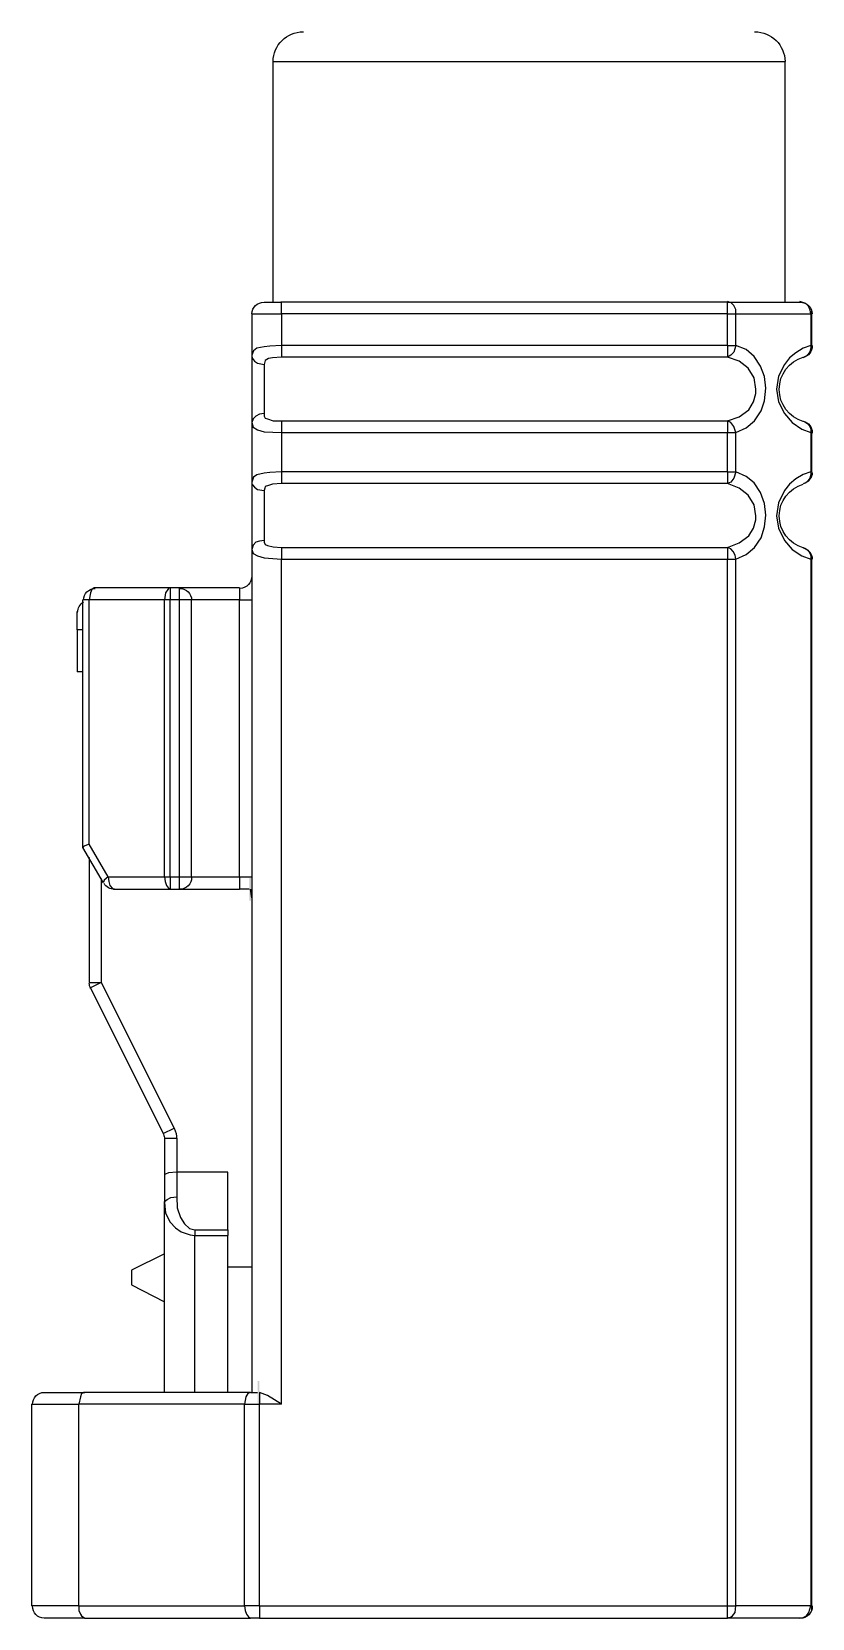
# Model space of a CAD drawing. Header units: inches. Extents: x 47316 to 59086, y 3141 to 11743.
# Drawn here: x 54469.98 to 54482.04, y 8519.6 to 8544.11 of the extents above; entities that cross this region are included whole.
import ezdxf

# ---------------------------------------------------------------- set-up
doc = ezdxf.new("R2010")
doc.units = ezdxf.units.IN
doc.header["$MEASUREMENT"] = 0
doc.layers.add('___SHELL', color=7, linetype='Continuous')

msp = doc.modelspace()

# ---------------------------------------------------------------- hatches: boundary and pattern name
at = {"layer": '___SHELL', "lineweight": -2}
h = msp.add_hatch(color=0, dxfattribs=at)
h.dxf.hatch_style = 2
h.paths.add_polyline_path([(54482.034, 8539.685), (54482.034, 8539.815), (54482.024, 8539.815), (54482.024, 8539.685)])
h = msp.add_hatch(color=0, dxfattribs=at)
h.dxf.hatch_style = 2
h.paths.add_polyline_path([(54482.034, 8539.195), (54482.034, 8539.325), (54482.024, 8539.325), (54482.024, 8539.195)])
h = msp.add_hatch(color=0, dxfattribs=at)
h.dxf.hatch_style = 2
h.paths.add_polyline_path([(54482.034, 8537.854), (54482.034, 8537.984), (54482.024, 8537.984), (54482.024, 8537.854)])
h = msp.add_hatch(color=0, dxfattribs=at)
h.dxf.hatch_style = 2
h.paths.add_polyline_path([(54482.034, 8537.245), (54482.034, 8537.375), (54482.024, 8537.375), (54482.024, 8537.245)])
h = msp.add_hatch(color=0, dxfattribs=at)
h.dxf.hatch_style = 2
h.paths.add_polyline_path([(54482.034, 8535.893), (54482.034, 8536.023), (54482.024, 8536.023), (54482.024, 8535.893)])
h = msp.add_hatch(color=0, dxfattribs=at)
h.dxf.hatch_style = 2
h.paths.add_polyline_path([(54473.374, 8530.685), (54473.374, 8531.035), (54473.345, 8531.035), (54473.345, 8530.685)])
h = msp.add_hatch(color=0, dxfattribs=at)
h.dxf.hatch_style = 2
h.paths.add_polyline_path([(54473.504, 8522.914), (54473.504, 8523.264), (54473.475, 8523.264), (54473.475, 8522.914)])
h = msp.add_hatch(color=0, dxfattribs=at)
h.dxf.hatch_style = 2
h.paths.add_polyline_path([(54482.024, 8519.855), (54482.024, 8519.725), (54482.034, 8519.725), (54482.034, 8519.855)])

# ---------------------------------------------------------------- linework, layer by layer
at = {"layer": '___SHELL', "color": 0, "lineweight": -2}
for p, q in [((54473.716, 8543.647), (54477.666, 8543.647)), ((54473.716, 8539.93), (54473.716, 8543.647)), ((54477.666, 8543.647), (54477.713, 8543.647)), ((54477.713, 8543.647), (54481.624, 8543.647)), ((54481.624, 8539.93), (54481.624, 8543.647)), ((54473.385, 8539.75), (54473.385, 8539.109)), ((54473.385, 8539.75), (54473.845, 8539.75)), ((54473.575, 8539.93), (54473.845, 8539.93)), ((54473.716, 8539.93), (54473.755, 8539.93)), ((54473.845, 8539.75), (54473.845, 8539.94)), ((54480.735, 8539.93), (54473.845, 8539.93)), ((54480.735, 8539.75), (54473.845, 8539.75)), ((54473.845, 8539.75), (54473.845, 8539.26)), ((54480.793, 8539.919), (54480.735, 8539.94)), ((54480.735, 8539.75), (54480.735, 8539.94)), ((54480.735, 8539.93), (54481.854, 8539.93)), ((54480.735, 8539.26), (54480.735, 8539.75)), ((54480.735, 8539.75), (54480.865, 8539.75)), ((54480.833, 8539.879), (54480.793, 8539.919)), ((54480.865, 8539.819), (54480.833, 8539.879)), ((54480.865, 8539.75), (54480.865, 8539.819)), ((54480.865, 8539.26), (54480.865, 8539.75)), ((54480.865, 8539.75), (54482.024, 8539.75)), ((54481.944, 8539.908), (54481.854, 8539.94)), ((54481.984, 8539.869), (54481.944, 8539.908)), ((54482.013, 8539.808), (54481.984, 8539.869)), ((54482.024, 8539.75), (54482.013, 8539.808)), ((54482.024, 8539.75), (54482.024, 8539.26)), ((54482.034, 8539.75), (54482.034, 8539.26)), ((54473.464, 8539.218), (54473.414, 8539.178)), ((54473.575, 8539.239), (54473.464, 8539.218)), ((54473.665, 8539.25), (54473.575, 8539.239)), ((54473.845, 8539.26), (54473.665, 8539.25)), ((54480.735, 8539.26), (54473.845, 8539.26)), ((54473.845, 8539.26), (54473.845, 8539.078)), ((54480.735, 8539.26), (54480.865, 8539.26)), ((54480.735, 8539.26), (54480.735, 8539.078)), ((54480.865, 8539.26), (54480.833, 8539.16)), ((54481.023, 8539.199), (54480.865, 8539.26)), ((54481.904, 8539.218), (54481.793, 8539.149)), ((54482.024, 8539.26), (54481.904, 8539.218)), ((54473.414, 8539.178), (54473.385, 8539.109)), ((54473.385, 8539.109), (54473.385, 8538.07)), ((54473.385, 8539.109), (54473.385, 8539.088)), ((54473.385, 8539.088), (54473.395, 8539.059)), ((54473.395, 8539.059), (54473.425, 8539.019)), ((54473.425, 8539.019), (54473.475, 8538.988)), ((54473.475, 8538.988), (54473.575, 8538.969)), ((54473.586, 8539.009), (54473.575, 8538.969)), ((54473.575, 8538.969), (54473.575, 8538.588)), ((54473.594, 8539.03), (54473.586, 8539.009)), ((54473.644, 8539.059), (54473.594, 8539.03)), ((54473.705, 8539.07), (54473.644, 8539.059)), ((54473.845, 8539.078), (54473.705, 8539.07)), ((54480.735, 8539.078), (54473.845, 8539.078)), ((54480.785, 8539.109), (54480.735, 8539.078)), ((54480.915, 8539.019), (54480.735, 8539.078)), ((54480.833, 8539.16), (54480.785, 8539.109)), ((54481.055, 8538.908), (54480.915, 8539.019)), ((54481.145, 8539.088), (54481.023, 8539.199)), ((54481.243, 8538.94), (54481.145, 8539.088)), ((54481.613, 8538.969), (54481.523, 8538.789)), ((54481.695, 8539.07), (54481.613, 8538.969)), ((54481.793, 8539.149), (54481.695, 8539.07)), ((54481.145, 8538.76), (54481.055, 8538.908)), ((54481.174, 8538.588), (54481.145, 8538.76)), ((54481.304, 8538.779), (54481.243, 8538.94)), ((54481.325, 8538.599), (54481.304, 8538.779)), ((54481.523, 8538.789), (54481.494, 8538.588)), ((54473.575, 8538.588), (54473.575, 8538.21)), ((54481.135, 8538.39), (54481.174, 8538.519)), ((54481.174, 8538.519), (54481.174, 8538.588)), ((54481.304, 8538.408), (54481.325, 8538.599)), ((54481.494, 8538.588), (54481.523, 8538.39)), ((54480.915, 8538.16), (54481.063, 8538.268)), ((54481.063, 8538.268), (54481.135, 8538.39)), ((54481.153, 8538.099), (54481.254, 8538.25)), ((54481.254, 8538.25), (54481.304, 8538.408)), ((54481.523, 8538.39), (54481.613, 8538.21)), ((54473.406, 8538.128), (54473.385, 8538.07)), ((54473.385, 8538.07), (54473.385, 8537.149)), ((54473.385, 8538.07), (54473.406, 8537.998)), ((54473.446, 8538.17), (54473.406, 8538.128)), ((54473.406, 8537.998), (54473.475, 8537.959)), ((54473.504, 8538.199), (54473.446, 8538.17)), ((54473.575, 8538.21), (54473.504, 8538.199)), ((54473.575, 8538.21), (54473.575, 8538.17)), ((54473.575, 8538.17), (54473.594, 8538.138)), ((54473.594, 8538.138), (54473.626, 8538.128)), ((54473.626, 8538.128), (54473.716, 8538.099)), ((54473.716, 8538.099), (54473.845, 8538.099)), ((54473.845, 8538.099), (54480.735, 8538.099)), ((54473.845, 8538.099), (54473.845, 8537.919)), ((54480.735, 8538.099), (54480.915, 8538.16)), ((54480.785, 8538.07), (54480.735, 8538.099)), ((54480.735, 8538.099), (54480.735, 8537.919)), ((54480.833, 8538.009), (54480.785, 8538.07)), ((54480.865, 8537.919), (54480.833, 8538.009)), ((54480.865, 8537.919), (54481.023, 8537.99)), ((54481.023, 8537.99), (54481.153, 8538.099)), ((54481.613, 8538.21), (54481.735, 8538.07)), ((54481.735, 8538.07), (54481.883, 8537.969)), ((54473.475, 8537.959), (54473.575, 8537.929)), ((54473.575, 8537.929), (54473.845, 8537.919)), ((54473.845, 8537.919), (54473.845, 8537.31)), ((54473.845, 8537.919), (54480.735, 8537.919)), ((54480.735, 8537.31), (54480.735, 8537.919)), ((54480.735, 8537.919), (54480.865, 8537.919)), ((54480.865, 8537.31), (54480.865, 8537.919)), ((54481.883, 8537.969), (54482.024, 8537.919)), ((54482.024, 8537.919), (54482.024, 8537.31)), ((54482.034, 8537.919), (54482.034, 8537.31)), ((54473.464, 8537.26), (54473.414, 8537.228)), ((54473.575, 8537.289), (54473.464, 8537.26)), ((54473.665, 8537.3), (54473.575, 8537.289)), ((54473.845, 8537.31), (54473.665, 8537.3)), ((54480.735, 8537.31), (54473.845, 8537.31)), ((54473.845, 8537.31), (54473.845, 8537.128)), ((54480.735, 8537.31), (54480.865, 8537.31)), ((54480.735, 8537.31), (54480.735, 8537.128)), ((54480.865, 8537.31), (54480.833, 8537.21)), ((54481.023, 8537.239), (54480.865, 8537.31)), ((54481.904, 8537.268), (54481.793, 8537.199)), ((54482.024, 8537.31), (54481.904, 8537.268)), ((54473.414, 8537.228), (54473.385, 8537.149)), ((54473.385, 8537.149), (54473.385, 8536.109)), ((54473.385, 8537.149), (54473.385, 8537.128)), ((54473.385, 8537.128), (54473.395, 8537.109)), ((54473.395, 8537.109), (54473.425, 8537.07)), ((54473.425, 8537.07), (54473.475, 8537.038)), ((54473.475, 8537.038), (54473.575, 8537.019)), ((54473.586, 8537.059), (54473.575, 8537.019)), ((54473.575, 8537.019), (54473.575, 8536.63)), ((54473.594, 8537.08), (54473.586, 8537.059)), ((54473.644, 8537.099), (54473.594, 8537.08)), ((54473.705, 8537.12), (54473.644, 8537.099)), ((54473.845, 8537.128), (54473.705, 8537.12)), ((54480.735, 8537.128), (54473.845, 8537.128)), ((54480.785, 8537.149), (54480.735, 8537.128)), ((54480.915, 8537.059), (54480.735, 8537.128)), ((54480.833, 8537.21), (54480.785, 8537.149)), ((54481.055, 8536.948), (54480.915, 8537.059)), ((54481.145, 8537.138), (54481.023, 8537.239)), ((54481.243, 8536.99), (54481.145, 8537.138)), ((54481.613, 8537.019), (54481.523, 8536.829)), ((54481.695, 8537.12), (54481.613, 8537.019)), ((54481.793, 8537.199), (54481.695, 8537.12)), ((54481.145, 8536.8), (54481.055, 8536.948)), ((54481.174, 8536.63), (54481.145, 8536.8)), ((54481.304, 8536.818), (54481.243, 8536.99)), ((54481.325, 8536.638), (54481.304, 8536.818)), ((54481.523, 8536.829), (54481.494, 8536.63)), ((54473.575, 8536.63), (54473.575, 8536.249)), ((54481.135, 8536.44), (54481.174, 8536.569)), ((54481.174, 8536.569), (54481.174, 8536.63)), ((54481.304, 8536.458), (54481.325, 8536.638)), ((54481.494, 8536.63), (54481.523, 8536.44)), ((54480.915, 8536.21), (54481.063, 8536.318)), ((54481.063, 8536.318), (54481.135, 8536.44)), ((54481.153, 8536.138), (54481.254, 8536.289)), ((54481.254, 8536.289), (54481.304, 8536.458)), ((54481.523, 8536.44), (54481.613, 8536.249)), ((54473.406, 8536.178), (54473.385, 8536.109)), ((54473.385, 8536.109), (54473.385, 8523.089)), ((54473.385, 8536.109), (54473.406, 8536.048)), ((54473.446, 8536.22), (54473.406, 8536.178)), ((54473.406, 8536.048), (54473.475, 8536.009)), ((54473.504, 8536.239), (54473.446, 8536.22)), ((54473.575, 8536.249), (54473.504, 8536.239)), ((54473.575, 8536.249), (54473.575, 8536.22)), ((54473.575, 8536.22), (54473.594, 8536.188)), ((54473.594, 8536.188), (54473.626, 8536.17)), ((54473.626, 8536.17), (54473.716, 8536.149)), ((54473.716, 8536.149), (54473.845, 8536.138)), ((54473.845, 8536.138), (54473.845, 8535.958)), ((54473.845, 8536.138), (54480.735, 8536.138)), ((54480.735, 8536.138), (54480.915, 8536.21)), ((54480.735, 8536.138), (54480.735, 8535.958)), ((54480.785, 8536.12), (54480.735, 8536.138)), ((54480.825, 8536.08), (54480.785, 8536.12)), ((54480.854, 8536.019), (54480.825, 8536.08)), ((54480.865, 8535.958), (54481.023, 8536.03)), ((54481.023, 8536.03), (54481.153, 8536.138)), ((54481.613, 8536.249), (54481.735, 8536.109)), ((54481.735, 8536.109), (54481.883, 8536.009)), ((54473.475, 8536.009), (54473.575, 8535.979)), ((54473.575, 8535.979), (54473.845, 8535.958)), ((54473.845, 8522.909), (54473.845, 8535.958)), ((54473.845, 8535.958), (54480.735, 8535.958)), ((54480.735, 8519.79), (54480.735, 8535.958)), ((54480.735, 8535.958), (54480.865, 8535.958)), ((54480.865, 8535.958), (54480.854, 8536.019)), ((54480.865, 8519.79), (54480.865, 8535.958)), ((54481.883, 8536.009), (54482.024, 8535.958)), ((54482.024, 8535.958), (54482.024, 8519.79)), ((54482.034, 8535.958), (54482.034, 8519.79)), ((54470.776, 8531.508), (54470.776, 8535.329)), ((54470.816, 8535.329), (54470.776, 8535.329)), ((54470.874, 8535.329), (54470.816, 8535.329)), ((54470.895, 8535.44), (54470.874, 8535.329)), ((54470.874, 8531.558), (54470.874, 8535.329)), ((54472.035, 8535.329), (54470.874, 8535.329)), ((54470.916, 8535.49), (54470.895, 8535.44)), ((54470.935, 8535.509), (54470.916, 8535.49)), ((54470.945, 8535.519), (54470.935, 8535.509)), ((54470.964, 8535.519), (54470.945, 8535.519)), ((54472.125, 8535.519), (54470.964, 8535.519)), ((54472.054, 8535.44), (54472.035, 8535.329)), ((54472.035, 8531.05), (54472.035, 8535.329)), ((54472.096, 8535.329), (54472.035, 8535.329)), ((54472.086, 8535.49), (54472.054, 8535.44)), ((54472.096, 8535.509), (54472.086, 8535.49)), ((54472.115, 8535.519), (54472.096, 8535.509)), ((54472.125, 8535.329), (54472.096, 8535.329)), ((54472.125, 8535.519), (54472.115, 8535.519)), ((54472.266, 8535.519), (54472.125, 8535.519)), ((54472.125, 8535.519), (54472.125, 8535.329)), ((54472.125, 8531.05), (54472.125, 8535.329)), ((54472.266, 8535.329), (54472.125, 8535.329)), ((54473.194, 8535.519), (54472.266, 8535.519)), ((54472.266, 8535.329), (54472.266, 8535.519)), ((54472.266, 8531.05), (54472.266, 8535.329)), ((54472.456, 8535.329), (54472.266, 8535.329)), ((54472.456, 8531.05), (54472.456, 8535.329)), ((54473.194, 8535.329), (54472.456, 8535.329)), ((54473.194, 8535.519), (54473.194, 8535.329)), ((54473.194, 8535.329), (54473.385, 8535.329)), ((54473.194, 8531.05), (54473.194, 8535.329)), ((54470.686, 8534.868), (54470.686, 8535.149)), ((54470.686, 8534.868), (54470.686, 8534.22)), ((54470.776, 8534.868), (54470.686, 8534.868)), ((54470.776, 8534.22), (54470.686, 8534.22)), ((54470.784, 8531.519), (54470.776, 8531.508)), ((54471.096, 8530.96), (54470.776, 8531.508)), ((54470.805, 8531.529), (54470.784, 8531.519)), ((54470.874, 8531.558), (54470.805, 8531.529)), ((54471.165, 8531.05), (54470.874, 8531.558)), ((54470.874, 8531.349), (54470.874, 8529.42)), ((54471.056, 8531.029), (54471.056, 8529.42)), ((54471.104, 8531), (54471.096, 8530.968)), ((54471.165, 8531.05), (54471.104, 8531)), ((54471.165, 8531.05), (54471.176, 8530.979)), ((54471.165, 8531.05), (54472.035, 8531.05)), ((54471.176, 8530.979), (54471.194, 8530.918)), ((54471.194, 8530.918), (54471.226, 8530.878)), ((54471.226, 8530.878), (54471.255, 8530.86)), ((54472.035, 8531.05), (54472.046, 8530.979)), ((54472.035, 8531.05), (54472.125, 8531.05)), ((54472.046, 8530.979), (54472.065, 8530.918)), ((54472.065, 8530.918), (54472.096, 8530.878)), ((54472.096, 8530.878), (54472.125, 8530.86)), ((54472.125, 8531.05), (54472.266, 8531.05)), ((54472.125, 8531.05), (54472.125, 8530.86)), ((54472.266, 8530.86), (54472.266, 8531.05)), ((54472.266, 8531.05), (54472.456, 8531.05)), ((54472.456, 8531.05), (54473.194, 8531.05)), ((54473.194, 8531.05), (54473.194, 8530.918)), ((54473.194, 8531.05), (54473.385, 8531.05)), ((54473.194, 8530.918), (54473.194, 8530.86)), ((54471.255, 8530.86), (54472.125, 8530.86)), ((54472.125, 8530.86), (54472.266, 8530.86)), ((54472.266, 8530.86), (54473.194, 8530.86)), ((54473.345, 8530.86), (54473.194, 8530.86)), ((54473.385, 8530.73), (54473.364, 8530.86)), ((54473.374, 8530.828), (54473.374, 8530.86)), ((54473.385, 8530.73), (54473.374, 8530.828)), ((54470.874, 8529.42), (54471.056, 8529.42)), ((54471.056, 8529.42), (54470.895, 8529.338)), ((54471.056, 8529.42), (54472.186, 8527.169)), ((54470.895, 8529.338), (54472.014, 8527.089)), ((54472.014, 8527.089), (54472.186, 8527.169)), ((54472.226, 8527.01), (54472.035, 8527.01)), ((54472.035, 8527.01), (54472.035, 8526.439)), ((54472.226, 8527.01), (54472.226, 8526.489)), ((54472.096, 8526.478), (54472.054, 8526.46)), ((54472.226, 8526.489), (54472.096, 8526.478)), ((54473.014, 8526.489), (54472.226, 8526.489)), ((54472.226, 8526.489), (54472.226, 8526.111)), ((54473.014, 8525.6), (54473.014, 8526.489)), ((54472.054, 8526.46), (54472.035, 8526.449)), ((54472.035, 8526.449), (54472.035, 8526.439)), ((54472.035, 8526.439), (54472.035, 8526.021)), ((54472.035, 8526.039), (54472.075, 8526.068)), ((54472.035, 8526.021), (54472.035, 8526.039)), ((54472.035, 8523.089), (54472.035, 8526.021)), ((54472.035, 8526.021), (54472.054, 8525.859)), ((54472.075, 8526.068), (54472.136, 8526.1)), ((54472.136, 8526.1), (54472.226, 8526.111)), ((54472.226, 8526.111), (54472.234, 8525.938)), ((54472.054, 8525.859), (54472.125, 8525.719)), ((54472.234, 8525.938), (54472.284, 8525.79)), ((54472.284, 8525.79), (54472.345, 8525.69)), ((54472.125, 8525.719), (54472.205, 8525.629)), ((54472.205, 8525.629), (54472.295, 8525.568)), ((54472.295, 8525.568), (54472.435, 8525.52)), ((54472.345, 8525.69), (54472.424, 8525.618)), ((54472.424, 8525.618), (54472.504, 8525.6)), ((54472.435, 8525.52), (54472.504, 8525.51)), ((54472.504, 8525.6), (54473.014, 8525.6)), ((54472.504, 8525.6), (54472.504, 8525.51)), ((54472.504, 8523.089), (54472.504, 8525.51)), ((54472.504, 8525.51), (54473.014, 8525.51)), ((54473.014, 8525.6), (54473.014, 8525.51)), ((54473.014, 8523.089), (54473.014, 8525.51)), ((54472.035, 8525.229), (54471.525, 8524.978)), ((54473.014, 8525.028), (54473.385, 8525.028)), ((54471.525, 8524.978), (54471.525, 8524.751)), ((54471.525, 8524.751), (54472.035, 8524.489)), ((54470.175, 8523.089), (54470.805, 8523.089)), ((54470.755, 8523.07), (54470.736, 8523.02)), ((54470.776, 8523.078), (54470.755, 8523.07)), ((54470.784, 8523.089), (54470.776, 8523.078)), ((54470.805, 8523.089), (54470.784, 8523.089)), ((54473.364, 8523.089), (54470.805, 8523.089)), ((54473.324, 8523.07), (54473.295, 8523.02)), ((54473.335, 8523.078), (54473.324, 8523.07)), ((54473.364, 8523.089), (54473.335, 8523.078)), ((54473.364, 8523.089), (54473.475, 8523.089)), ((54473.504, 8523.089), (54473.504, 8522.909)), ((54473.626, 8523.039), (54473.504, 8523.089)), ((54473.845, 8522.909), (54473.626, 8523.039)), ((54469.985, 8519.79), (54469.985, 8522.909)), ((54469.985, 8522.909), (54470.715, 8522.909)), ((54470.736, 8523.02), (54470.715, 8522.909)), ((54470.715, 8519.79), (54470.715, 8522.909)), ((54473.274, 8522.909), (54470.715, 8522.909)), ((54473.295, 8523.02), (54473.274, 8522.909)), ((54473.274, 8519.79), (54473.274, 8522.909)), ((54473.274, 8522.909), (54473.504, 8522.909)), ((54473.504, 8519.79), (54473.504, 8522.909)), ((54473.845, 8522.909), (54473.504, 8522.909)), ((54470.715, 8519.79), (54469.985, 8519.79)), ((54470.715, 8519.79), (54470.715, 8519.721)), ((54470.715, 8519.79), (54473.274, 8519.79)), ((54470.715, 8519.721), (54470.736, 8519.66)), ((54470.736, 8519.66), (54470.755, 8519.639)), ((54470.755, 8519.639), (54470.805, 8519.599)), ((54473.274, 8519.79), (54473.284, 8519.721)), ((54473.504, 8519.79), (54473.274, 8519.79)), ((54473.284, 8519.721), (54473.305, 8519.66)), ((54473.305, 8519.66), (54473.335, 8519.62)), ((54473.335, 8519.62), (54473.364, 8519.599)), ((54473.504, 8519.79), (54473.504, 8519.599)), ((54473.504, 8519.79), (54480.735, 8519.79)), ((54480.735, 8519.599), (54480.735, 8519.79)), ((54480.735, 8519.79), (54480.865, 8519.79)), ((54480.735, 8519.599), (54480.754, 8519.61)), ((54480.754, 8519.61), (54480.775, 8519.61)), ((54480.775, 8519.61), (54480.814, 8519.639)), ((54480.814, 8519.639), (54480.854, 8519.689)), ((54480.854, 8519.689), (54480.865, 8519.79)), ((54482.024, 8519.79), (54480.865, 8519.79)), ((54481.854, 8519.599), (54481.904, 8519.61)), ((54481.904, 8519.61), (54481.955, 8519.639)), ((54481.955, 8519.639), (54481.994, 8519.689)), ((54481.994, 8519.689), (54482.024, 8519.79)), ((54470.805, 8519.599), (54470.175, 8519.599)), ((54470.805, 8519.599), (54473.364, 8519.599)), ((54473.504, 8519.599), (54473.364, 8519.599)), ((54473.504, 8519.599), (54480.735, 8519.599)), ((54481.854, 8519.599), (54480.735, 8519.599))]:
    msp.add_line(p, q, dxfattribs=at)
for points, knots in [([(54473.713, 8543.647), (54473.716, 8543.901), (54473.925, 8544.107), (54474.179, 8544.107), (54474.187, 8544.107), (54474.189, 8544.107), (54474.184, 8544.107)], [0, 0, 0, 0, 1, 1, 1, 2, 2, 2, 2]), ([(54481.153, 8544.107), (54481.148, 8544.107), (54481.15, 8544.107), (54481.158, 8544.107), (54481.412, 8544.107), (54481.621, 8543.901), (54481.624, 8543.647)], [0, 0, 0, 0, 1, 1, 1, 2, 2, 2, 2]), ([(54481.854, 8539.93), (54481.854, 8539.93), (54481.857, 8539.93), (54481.859, 8539.93), (54481.96, 8539.93), (54482.042, 8539.85), (54482.045, 8539.75)], [0, 0, 0, 0, 1, 1, 1, 2, 2, 2, 2]), ([(54482.045, 8539.26), (54482.045, 8539.26), (54482.045, 8539.258), (54482.045, 8539.255), (54482.045, 8539.17), (54481.986, 8539.096), (54481.904, 8539.075)], [0, 0, 0, 0, 1, 1, 1, 2, 2, 2, 2]), ([(54482.024, 8539.26), (54482.024, 8539.252), (54482.024, 8539.247), (54482.024, 8539.239), (54482.024, 8539.184), (54481.997, 8539.131), (54481.955, 8539.099)], [0, 0, 0, 0, 1, 1, 1, 2, 2, 2, 2]), ([(54481.904, 8538.088), (54481.685, 8538.149), (54481.534, 8538.353), (54481.534, 8538.583), (54481.534, 8538.813), (54481.685, 8539.017), (54481.904, 8539.078)], [0, 0, 0, 0, 1, 1, 1, 2, 2, 2, 2]), ([(54481.904, 8538.091), (54481.976, 8538.07), (54482.024, 8538.003), (54482.024, 8537.929), (54482.024, 8537.922), (54482.024, 8537.916), (54482.024, 8537.911)], [0, 0, 0, 0, 1, 1, 1, 2, 2, 2, 2]), ([(54482.024, 8537.3), (54482.024, 8537.297), (54482.024, 8537.292), (54482.024, 8537.289), (54482.024, 8537.234), (54481.997, 8537.181), (54481.955, 8537.149)], [0, 0, 0, 0, 1, 1, 1, 2, 2, 2, 2]), ([(54481.904, 8536.136), (54481.685, 8536.199), (54481.534, 8536.4), (54481.534, 8536.628), (54481.534, 8536.855), (54481.685, 8537.056), (54481.904, 8537.12)], [0, 0, 0, 0, 1, 1, 1, 2, 2, 2, 2]), ([(54481.904, 8536.141), (54481.976, 8536.117), (54482.024, 8536.051), (54482.024, 8535.974), (54482.024, 8535.969), (54482.024, 8535.964), (54482.024, 8535.958)], [0, 0, 0, 0, 1, 1, 1, 2, 2, 2, 2]), ([(54471.266, 8530.86), (54471.266, 8530.86), (54471.263, 8530.86), (54471.26, 8530.86), (54471.197, 8530.86), (54471.136, 8530.894), (54471.102, 8530.947)], [0, 0, 0, 0, 1, 1, 1, 2, 2, 2, 2]), ([(54472.456, 8531.05), (54472.456, 8531.05), (54472.456, 8531.048), (54472.456, 8531.045), (54472.456, 8530.944), (54472.377, 8530.862), (54472.276, 8530.86)], [0, 0, 0, 0, 1, 1, 1, 2, 2, 2, 2]), ([(54469.996, 8522.898), (54469.996, 8522.898), (54469.996, 8522.901), (54469.996, 8522.904), (54469.996, 8523.004), (54470.075, 8523.086), (54470.175, 8523.089)], [0, 0, 0, 0, 1, 1, 1, 2, 2, 2, 2]), ([(54482.045, 8519.79), (54482.045, 8519.79), (54482.045, 8519.787), (54482.045, 8519.784), (54482.045, 8519.681), (54481.963, 8519.599), (54481.859, 8519.599), (54481.857, 8519.599), (54481.854, 8519.599), (54481.854, 8519.599)], [0, 0, 0, 0, 1, 1, 1, 2, 2, 2, 3, 3, 3, 3])]:
    msp.add_open_spline(points, degree=3, knots=knots, dxfattribs=at)
for points in [[(54473.385, 8539.75), (54473.388, 8539.85), (54473.472, 8539.93), (54473.575, 8539.93)], [(54481.952, 8539.099), (54481.936, 8539.086), (54481.92, 8539.078), (54481.904, 8539.072)], [(54481.904, 8538.093), (54481.986, 8538.072), (54482.045, 8537.998), (54482.045, 8537.914)], [(54482.045, 8537.914), (54482.045, 8537.911), (54482.045, 8537.908), (54482.045, 8537.908)], [(54482.045, 8537.3), (54482.042, 8537.218), (54481.984, 8537.144), (54481.904, 8537.125)], [(54481.952, 8537.146), (54481.936, 8537.136), (54481.92, 8537.128), (54481.902, 8537.122)], [(54481.904, 8536.133), (54481.984, 8536.114), (54482.042, 8536.04), (54482.045, 8535.958)], [(54473.385, 8535.699), (54473.385, 8535.596), (54473.305, 8535.511), (54473.205, 8535.509)], [(54470.694, 8535.138), (54470.694, 8535.204), (54470.728, 8535.265), (54470.784, 8535.299)], [(54470.784, 8535.329), (54470.787, 8535.426), (54470.866, 8535.506), (54470.964, 8535.509)], [(54472.276, 8535.509), (54472.374, 8535.506), (54472.453, 8535.426), (54472.456, 8535.329)], [(54470.694, 8535.138), (54470.694, 8535.138), (54470.694, 8535.138), (54470.694, 8535.138)], [(54470.895, 8529.33), (54470.882, 8529.354), (54470.874, 8529.383), (54470.874, 8529.41)], [(54472.02, 8527.076), (54472.03, 8527.052), (54472.035, 8527.026), (54472.035, 8527)], [(54472.035, 8527), (54472.035, 8527), (54472.035, 8527), (54472.035, 8527)], [(54472.184, 8527.169), (54472.213, 8527.116), (54472.226, 8527.058), (54472.226, 8527)], [(54472.226, 8527), (54472.226, 8527), (54472.226, 8527), (54472.226, 8527)], [(54469.996, 8519.784), (54469.996, 8519.787), (54469.996, 8519.79), (54469.996, 8519.79)], [(54470.175, 8519.599), (54470.075, 8519.602), (54469.996, 8519.684), (54469.996, 8519.784)]]:
    msp.add_open_spline(points, degree=3, dxfattribs=at)

doc.saveas('drawing.dxf')
